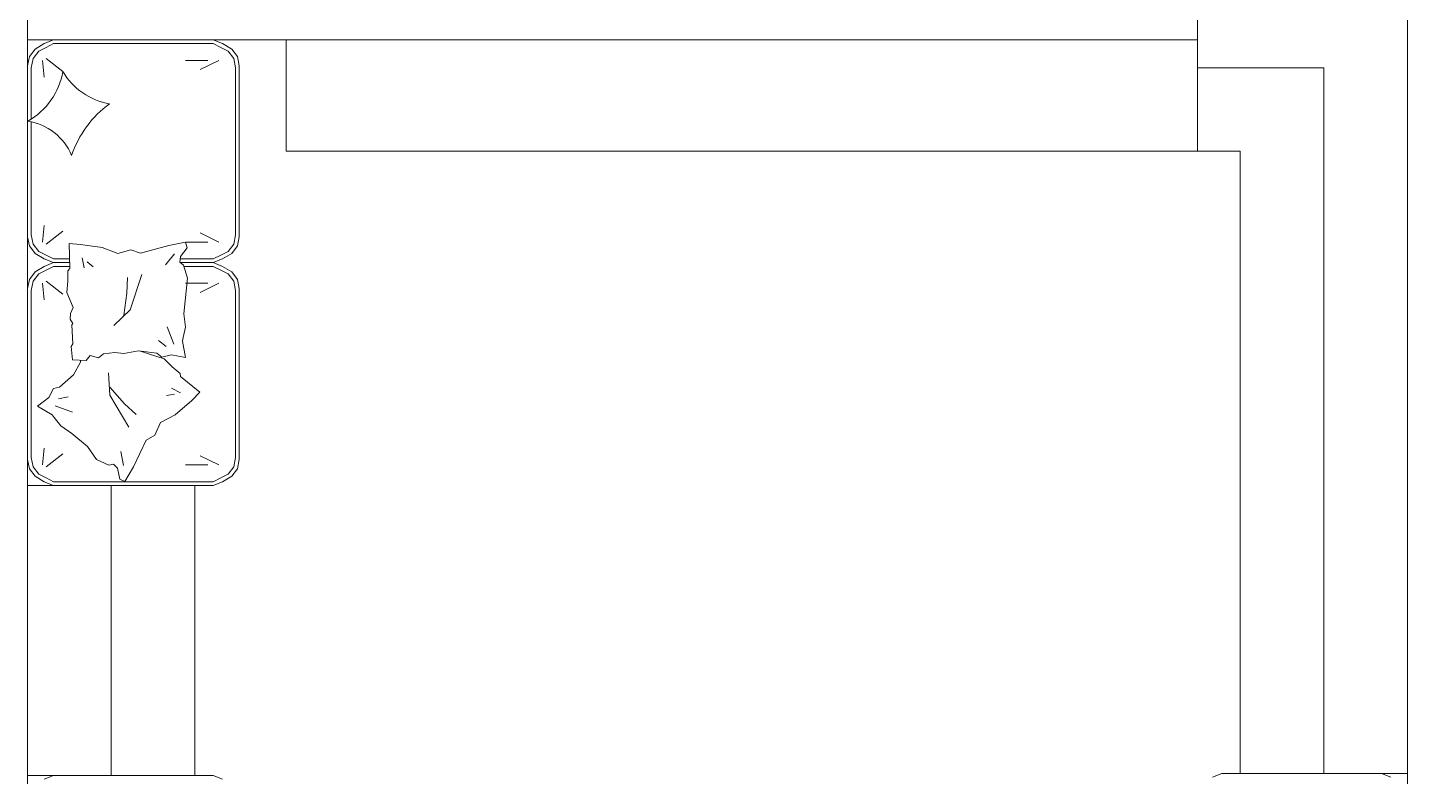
# Model space of a CAD drawing. Header units: millimetres. Extents: x 19901 to 59163, y 13732 to 30178.
# Drawn here: x 25491.2 to 25986.5, y 20304.8 to 20573.7 of the extents above; entities that cross this region are included whole.
import ezdxf

# ---------------------------------------------------------------- set-up
doc = ezdxf.new("R2010")
doc.units = ezdxf.units.MM
doc.layers.add('A-FURN', color=8, linetype='Continuous', lineweight=13)
doc.layers.add('Wall', color=255, linetype='Continuous', lineweight=20)

msp = doc.modelspace()

# ---------------------------------------------------------------- linework, layer by layer
at = {"layer": 'A-FURN'}
for p, q in [((25493.89, 20565.96), (25491.89, 20563.29)), ((25497.22, 20567.96), (25493.89, 20565.96)), ((25497.89, 20566.62), (25495.22, 20565.29)), ((25500.56, 20569.29), (25497.22, 20567.96)), ((25500.56, 20567.96), (25497.89, 20566.62)), ((25557.89, 20569.29), (25500.56, 20569.29)), ((25557.89, 20567.96), (25500.56, 20567.96)), ((25561.22, 20567.96), (25557.89, 20569.29)), ((25560.56, 20566.62), (25557.89, 20567.96)), ((25563.22, 20565.29), (25560.56, 20566.62)), ((25564.56, 20565.96), (25561.22, 20567.96)), ((25566.56, 20563.29), (25564.56, 20565.96)), ((25584, 20529.29), (25584, 20569.29)), ((25911.22, 20569.29), (25911.22, 20529.29)), ((25491.89, 20563.29), (25491.22, 20559.96)), ((25493.22, 20562.62), (25492.56, 20559.29)), ((25495.22, 20565.29), (25493.22, 20562.62)), ((25496.56, 20561.96), (25497.22, 20555.96)), ((25497.89, 20562.62), (25503.89, 20557.96)), ((25555.89, 20561.96), (25547.89, 20561.96)), ((25559.89, 20561.96), (25553.22, 20558.62)), ((25565.22, 20562.62), (25563.22, 20565.29)), ((25565.89, 20559.29), (25565.22, 20562.62)), ((25566.56, 20563.29), (25567.22, 20559.96)), ((25491.22, 20559.96), (25491.22, 20529.29)), ((25492.56, 20559.29), (25492.56, 20540.88)), ((25565.89, 20529.29), (25565.89, 20559.29)), ((25567.22, 20559.96), (25567.22, 20529.29)), ((25492.56, 20539.9), (25492.56, 20529.29)), ((25491.22, 20498.62), (25491.22, 20529.29)), ((25492.56, 20499.29), (25492.56, 20529.29)), ((25565.89, 20529.29), (25565.89, 20499.29)), ((25567.22, 20498.62), (25567.22, 20529.29)), ((25911.22, 20529.29), (25584, 20529.29)), ((25496.56, 20496.62), (25497.22, 20502.62)), ((25491.89, 20495.29), (25491.22, 20498.62)), ((25493.22, 20495.96), (25492.56, 20499.29)), ((25497.89, 20495.96), (25503.89, 20500.62)), ((25506.33, 20487.22), (25506.09, 20496.13)), ((25506.09, 20496.13), (25510.19, 20495.8)), ((25541.93, 20495.51), (25547.89, 20496.62)), ((25555.89, 20496.62), (25547.89, 20496.62)), ((25547.89, 20496.62), (25548.53, 20494.67)), ((25559.89, 20496.62), (25553.22, 20499.96)), ((25565.89, 20499.29), (25565.22, 20495.96)), ((25566.56, 20495.29), (25567.22, 20498.62)), ((25493.89, 20492.62), (25491.89, 20495.29)), ((25495.22, 20493.29), (25493.22, 20495.96)), ((25497.22, 20490.62), (25493.89, 20492.62)), ((25497.89, 20491.96), (25495.22, 20493.29)), ((25500.56, 20490.62), (25497.89, 20491.96)), ((25510.19, 20495.8), (25518.04, 20494.7)), ((25518.04, 20494.7), (25523.59, 20492.52)), ((25523.59, 20492.52), (25528.3, 20493.89)), ((25528.3, 20493.89), (25531.7, 20492.67)), ((25531.7, 20492.67), (25541.93, 20495.51)), ((25543.91, 20492.49), (25540.73, 20488.46)), ((25546.06, 20491.53), (25545.9, 20489.48)), ((25548.53, 20494.67), (25546.06, 20491.53)), ((25560.56, 20491.96), (25557.89, 20490.62)), ((25563.22, 20493.29), (25560.56, 20491.96)), ((25564.56, 20492.62), (25561.22, 20490.62)), ((25565.22, 20495.96), (25563.22, 20493.29)), ((25566.56, 20495.29), (25564.56, 20492.62)), ((25497.22, 20487.96), (25493.89, 20485.96)), ((25497.89, 20486.62), (25495.22, 20485.29)), ((25500.56, 20489.29), (25497.22, 20490.62)), ((25500.56, 20489.29), (25497.22, 20487.96)), ((25500.56, 20487.96), (25497.89, 20486.62)), ((25506.24, 20490.62), (25500.56, 20490.62)), ((25506.28, 20489.29), (25500.56, 20489.29)), ((25506.28, 20489.29), (25500.56, 20489.29)), ((25506.31, 20487.96), (25500.56, 20487.96)), ((25505.63, 20486.32), (25506.33, 20487.22)), ((25505.66, 20482.67), (25505.63, 20486.32)), ((25510.76, 20490.99), (25511.59, 20487.43)), ((25512.56, 20489.58), (25514.8, 20487.82)), ((25545.9, 20489.48), (25547.24, 20488.42)), ((25557.89, 20490.62), (25545.99, 20490.62)), ((25557.89, 20489.29), (25546.13, 20489.29)), ((25557.89, 20489.29), (25546.13, 20489.29)), ((25547.24, 20488.42), (25548.61, 20483.7)), ((25557.89, 20487.96), (25547.37, 20487.96)), ((25561.22, 20490.62), (25557.89, 20489.29)), ((25561.22, 20487.96), (25557.89, 20489.29)), ((25560.56, 20486.62), (25557.89, 20487.96)), ((25563.22, 20485.29), (25560.56, 20486.62)), ((25564.56, 20485.96), (25561.22, 20487.96)), ((25491.89, 20483.29), (25491.22, 20479.96)), ((25493.89, 20485.96), (25491.89, 20483.29)), ((25493.22, 20482.62), (25492.56, 20479.29)), ((25495.22, 20485.29), (25493.22, 20482.62)), ((25496.56, 20481.96), (25497.22, 20475.96)), ((25497.89, 20482.62), (25503.89, 20477.96)), ((25505.33, 20478.56), (25505.66, 20482.67)), ((25526.9, 20478.28), (25527.04, 20483.99)), ((25528.02, 20472.32), (25532.2, 20485.01)), ((25548.61, 20483.7), (25547.28, 20470.95)), ((25555.89, 20481.96), (25547.89, 20481.96)), ((25559.89, 20481.96), (25553.22, 20478.62)), ((25565.22, 20482.62), (25563.22, 20485.29)), ((25566.56, 20483.29), (25564.56, 20485.96)), ((25565.89, 20479.29), (25565.22, 20482.62)), ((25566.56, 20483.29), (25567.22, 20479.96)), ((25491.22, 20479.96), (25491.22, 20449.29)), ((25492.56, 20479.29), (25492.56, 20449.29)), ((25507.6, 20473.14), (25505.33, 20478.56)), ((25525.8, 20470.43), (25526.9, 20478.28)), ((25565.89, 20449.29), (25565.89, 20479.29)), ((25567.22, 20479.96), (25567.22, 20449.29)), ((25506.64, 20471), (25507.6, 20473.14)), ((25522.18, 20466.75), (25528.02, 20472.32)), ((25506.47, 20468.94), (25506.64, 20471)), ((25507.46, 20467.44), (25506.47, 20468.94)), ((25507.11, 20466.99), (25507.46, 20467.44)), ((25507.52, 20460.13), (25507.11, 20466.99)), ((25547.28, 20470.95), (25547.85, 20466.14)), ((25540.95, 20459.22), (25538.26, 20461.34)), ((25543.71, 20459.96), (25541.35, 20466.18)), ((25547.08, 20462.39), (25546.82, 20461.14)), ((25547.85, 20466.14), (25547.08, 20462.39)), ((25506.81, 20459.23), (25507.52, 20460.13)), ((25507.38, 20454.42), (25506.81, 20459.23)), ((25518.51, 20456.56), (25516.65, 20455.12)), ((25522.52, 20457.03), (25518.51, 20456.56)), ((25525.82, 20456.61), (25522.52, 20457.03)), ((25530.98, 20457.63), (25525.82, 20456.61)), ((25537.59, 20456.79), (25530.98, 20457.63)), ((25534.68, 20456.58), (25531.74, 20457.53)), ((25534.68, 20456.58), (25540.27, 20454.76)), ((25539.38, 20455.38), (25537.59, 20456.79)), ((25546.82, 20461.14), (25547.94, 20455.17)), ((25512.29, 20454.19), (25507.38, 20454.42)), ((25507.67, 20448.98), (25510.27, 20453.56)), ((25510.27, 20453.56), (25510.27, 20454.29)), ((25513.7, 20455.98), (25512.29, 20454.19)), ((25516.65, 20455.12), (25513.7, 20455.98)), ((25542.94, 20456.21), (25539.38, 20455.38)), ((25540.27, 20454.76), (25543.17, 20451.84)), ((25547.94, 20455.17), (25542.94, 20456.21)), ((25543.17, 20451.84), (25545.95, 20449.47)), ((25491.22, 20418.62), (25491.22, 20449.29)), ((25492.56, 20419.29), (25492.56, 20449.29)), ((25502.72, 20444.53), (25507.67, 20448.98)), ((25520.32, 20449.71), (25520.73, 20441.64)), ((25545.95, 20449.47), (25546.17, 20448.35)), ((25546.17, 20448.35), (25553.09, 20442.72)), ((25565.89, 20449.29), (25565.89, 20419.29)), ((25567.22, 20418.62), (25567.22, 20449.29)), ((25498.79, 20440.85), (25500.48, 20444.09)), ((25500.48, 20444.09), (25502.72, 20444.53)), ((25520.73, 20441.64), (25527.62, 20430.19)), ((25520.74, 20444.55), (25525.98, 20438.6)), ((25543.9, 20442.09), (25541.1, 20441.55)), ((25546.14, 20442.53), (25542.91, 20444.23)), ((25553.09, 20442.72), (25550.16, 20439.83)), ((25494.74, 20437.74), (25498.79, 20440.85)), ((25499.99, 20434.69), (25494.74, 20437.74)), ((25501.12, 20437.82), (25507.38, 20435.55)), ((25502.37, 20440.39), (25505.73, 20441.04)), ((25525.98, 20438.6), (25530.21, 20434.77)), ((25550.16, 20439.83), (25544.2, 20434.59)), ((25500.77, 20433.68), (25499.99, 20434.69)), ((25503.11, 20430.65), (25500.77, 20433.68)), ((25538.93, 20431.82), (25536.89, 20427.35)), ((25544.2, 20434.59), (25538.93, 20431.82)), ((25507.12, 20427.94), (25503.11, 20430.65)), ((25512.7, 20423.21), (25507.12, 20427.94)), ((25536.89, 20427.35), (25533.75, 20425.58)), ((25496.56, 20416.62), (25497.22, 20422.62)), ((25515.92, 20418.61), (25512.7, 20423.21)), ((25533.75, 20425.58), (25529.23, 20415.97)), ((25491.89, 20415.29), (25491.22, 20418.62)), ((25493.22, 20415.96), (25492.56, 20419.29)), ((25497.89, 20415.96), (25503.89, 20420.62)), ((25520.39, 20416.57), (25515.92, 20418.61)), ((25522.07, 20416.9), (25520.39, 20416.57)), ((25523.52, 20415.44), (25522.07, 20416.9)), ((25525.65, 20416.44), (25524.67, 20421.48)), ((25559.89, 20416.62), (25553.22, 20419.96)), ((25565.89, 20419.29), (25565.22, 20415.96)), ((25566.56, 20415.29), (25567.22, 20418.62)), ((25493.89, 20412.62), (25491.89, 20415.29)), ((25495.22, 20413.29), (25493.22, 20415.96)), ((25497.22, 20410.62), (25493.89, 20412.62)), ((25497.89, 20411.96), (25495.22, 20413.29)), ((25500.56, 20410.62), (25497.89, 20411.96)), ((25524.28, 20411.52), (25523.52, 20415.44)), ((25529.23, 20415.97), (25526.18, 20410.72)), ((25555.89, 20416.62), (25547.89, 20416.62)), ((25560.56, 20411.96), (25557.89, 20410.62)), ((25563.22, 20413.29), (25560.56, 20411.96)), ((25564.56, 20412.62), (25561.22, 20410.62)), ((25565.22, 20415.96), (25563.22, 20413.29)), ((25566.56, 20415.29), (25564.56, 20412.62)), ((25500.56, 20409.29), (25497.22, 20410.62)), ((25557.89, 20410.62), (25500.56, 20410.62)), ((25557.89, 20409.29), (25500.56, 20409.29)), ((25526.18, 20410.72), (25524.28, 20411.52)), ((25561.22, 20410.62), (25557.89, 20409.29)), ((25500.56, 20305.05), (25497.22, 20303.72)), ((25557.89, 20305.05), (25500.56, 20305.05)), ((25561.22, 20303.72), (25557.89, 20305.05)), ((25919.87, 20305.8), (25916.54, 20304.46)), ((25977.2, 20305.8), (25919.87, 20305.8)), ((25980.54, 20304.46), (25977.2, 20305.8))]:
    msp.add_line(p, q, dxfattribs=at)
at = {"layer": 'A-FURN', "linetype": 'Continuous'}
for centre, radius, start, end in [((25478.96, 20562.21), 25.29, 299.2389, 350.3253), ((25524.63, 20570.07), 24.02, 210.3046, 260.5323), ((25543.18, 20515.57), 38.16, 126.1403, 161.3778), ((25488.23, 20520.07), 20.3, 22.2461, 81.2672)]:
    msp.add_arc(centre, radius, start, end, dxfattribs=at)
at = {"layer": 'Wall'}
for p, q in [((25491.22, 19935.45), (25491.22, 20589.29)), ((25911.22, 20589.29), (25911.22, 20569.29)), ((25911.22, 20529.29), (25911.22, 20589.29)), ((25986.54, 20529.29), (25986.54, 20589.29)), ((25491.22, 20569.29), (25911.22, 20569.29)), ((25956.54, 20559.29), (25911.22, 20559.29)), ((25956.54, 20559.29), (25956.54, 20305.8)), ((25911.22, 20529.29), (25926.54, 20529.29)), ((25926.54, 20305.8), (25926.54, 20529.29)), ((25986.54, 19935.45), (25986.54, 20529.29)), ((25551.22, 20409.29), (25491.22, 20409.29)), ((25521.22, 20409.29), (25521.22, 20305.05)), ((25551.22, 20305.05), (25551.22, 20409.29)), ((25551.22, 20305.05), (25491.22, 20305.05)), ((25926.54, 20305.8), (25986.54, 20305.8))]:
    msp.add_line(p, q, dxfattribs=at)

doc.saveas('drawing.dxf')
